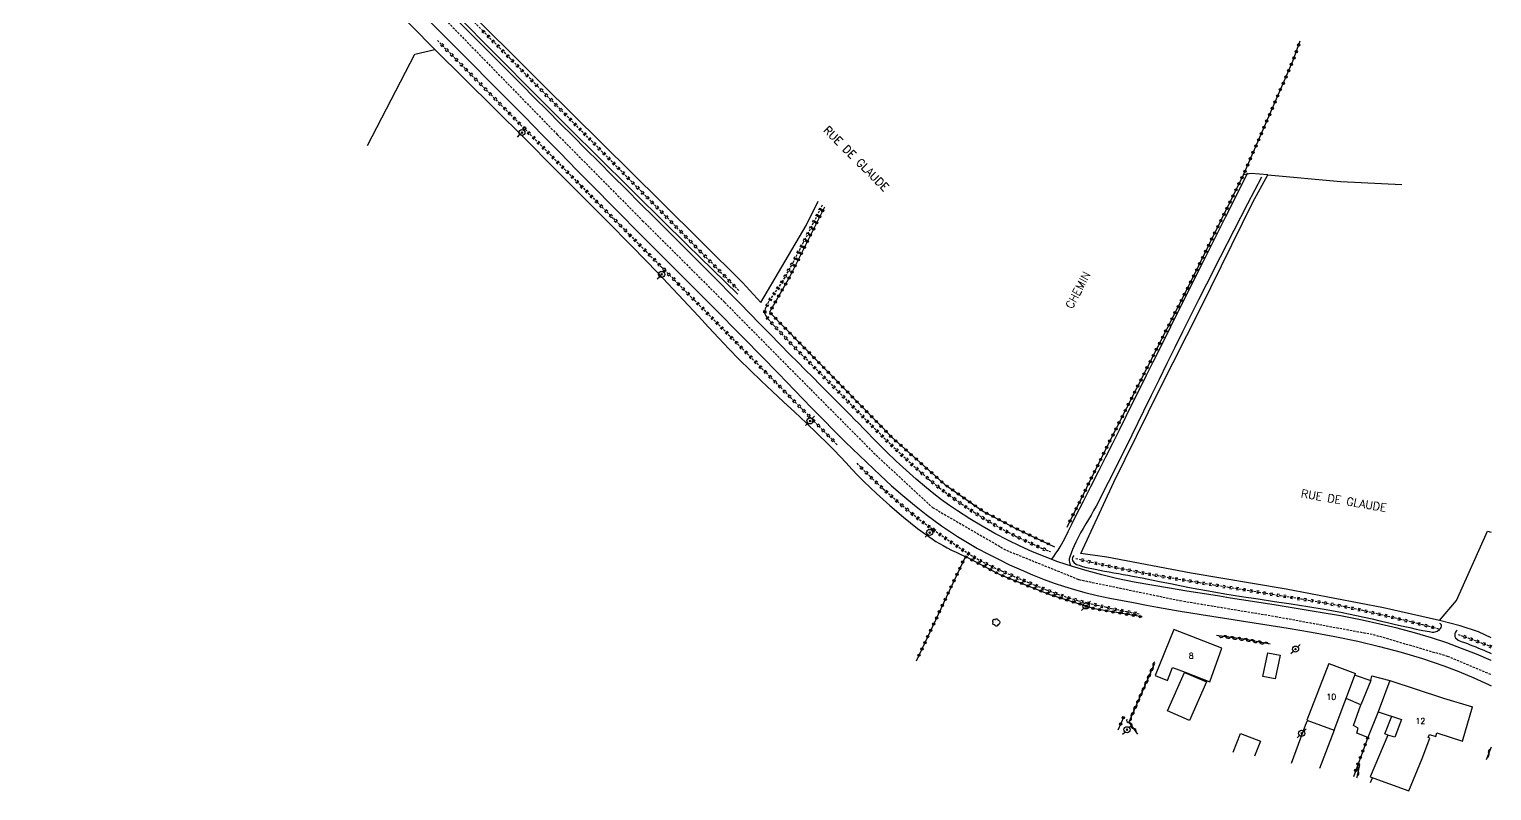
# Model space of a CAD drawing. Header units: millimetres. Extents: x 113000 to 114000, y 148000 to 148862.
# Drawn here: x 113680.3 to 114000.1, y 148337 to 148503.6 of the extents above; entities that cross this region are included whole.
import ezdxf
from ezdxf.enums import TextEntityAlignment as Align

# ---------------------------------------------------------------- set-up
doc = ezdxf.new("R2010")
doc.units = ezdxf.units.MM
doc.linetypes.add('DASHED', pattern=[0.75, 0.5, -0.25])
doc.layers.get('0').update_dxf_attribs({"linetype": 'CONTINUOUS'})
for name, color, linetype in [('W0001', 6, 'DASHED'), ('W0008', 7, 'CONTINUOUS'), ('W0071', 7, 'CONTINUOUS'), ('W0101', 7, 'CONTINUOUS'), ('W0104', 1, 'CONTINUOUS'), ('W0211', 2, 'CONTINUOUS'), ('W0220', 5, 'DASHED'), ('W0300', 7, 'CONTINUOUS'), ('W0310', 3, 'CONTINUOUS'), ('W0323', 7, 'CONTINUOUS'), ('W0330', 7, 'CONTINUOUS'), ('W0473', 7, 'CONTINUOUS'), ('W0989', 7, 'CONTINUOUS'), ('W0991', 7, 'CONTINUOUS')]:
    doc.layers.add(name, color=color, linetype=linetype)
doc.styles.get("Standard").update_dxf_attribs({"font": 'romans.shx', "width": 0.85})

# ---------------------------------------------------------------- blocks, each defined once
blk = doc.blocks.new('T473')
for p, q in [((-0.166667, 0.166667), (0.166667, -0.166667)), ((-0.166667, -0.166667), (0.166667, 0.166667)), ((0.500001, 0.500001), (1.000002, 1.000002)), ((-1.000002, -1.000002), (-0.500001, -0.500001))]:
    blk.add_line(p, q)
blk.add_ellipse((0, 0), major_axis=(0.471405, 0.471405), ratio=1, start_param=5.4977871438, end_param=11.780972451)
blk = doc.blocks.new('T300')
for p, q in [((-0.8, 0.51), (-0.86, 0.34)), ((-0.86, 0.34), (-0.86, 0.17)), ((-0.86, 0.17), (-0.74, 0.06)), ((-0.69, 0.63), (-0.8, 0.51)), ((-0.8, -0.06), (-0.74, 0.06)), ((-0.74, 0.06), (-0.69, 0.11)), ((-0.57, 0.69), (-0.69, 0.63)), ((-0.46, 0.69), (-0.57, 0.69)), ((-0.29, 0.63), (-0.46, 0.69)), ((-0.29, 0.63), (-0.17, 0.74)), ((-0.23, 0.57), (-0.29, 0.63)), ((-0.17, 0.74), (-0.06, 0.8)), ((-0.06, 0.8), (0.06, 0.8)), ((0.06, 0.8), (0.23, 0.74)), ((0.23, 0.74), (0.34, 0.63)), ((0.34, 0.63), (0.4, 0.51)), ((0.46, 0.46), (0.34, 0.46)), ((0.4, 0.51), (0.4, 0.46)), ((0.57, 0.4), (0.46, 0.46)), ((0.57, 0.4), (0.69, 0.29)), ((0.69, 0.29), (0.74, 0.17)), ((0.74, 0.06), (0.69, -0.17)), ((0.74, 0.17), (0.74, 0.06)), ((-0.8, -0.17), (-0.8, -0.06)), ((-0.8, -0.23), (-0.8, -0.17)), ((-0.74, -0.34), (-0.8, -0.23)), ((-0.69, -0.4), (-0.74, -0.34)), ((-0.51, -0.46), (-0.69, -0.4)), ((-0.4, -0.46), (-0.51, -0.46)), ((-0.4, -0.46), (-0.34, -0.46)), ((-0.34, -0.46), (-0.34, -0.4)), ((-0.34, -0.51), (-0.34, -0.46)), ((-0.29, -0.63), (-0.34, -0.51)), ((-0.17, -0.74), (-0.29, -0.63)), ((-0.06, -0.8), (-0.17, -0.74)), ((0.06, -0.8), (-0.06, -0.8)), ((0.17, -0.74), (0.06, -0.8)), ((0.23, -0.69), (0.17, -0.74)), ((0.29, -0.46), (0.23, -0.46)), ((0.29, -0.63), (0.23, -0.69)), ((0.46, -0.4), (0.29, -0.46)), ((0.34, -0.51), (0.29, -0.63)), ((0.34, -0.51), (0.34, -0.46)), ((0.57, -0.34), (0.46, -0.4)), ((0.63, -0.29), (0.57, -0.34)), ((0.69, -0.17), (0.63, -0.29))]:
    blk.add_line(p, q)
blk = doc.blocks.new('t323o')
at = {"color": 0, "linetype": 'Continuous'}
for radius in [0.25, 0.15]:
    blk.add_circle((0, 0), radius, dxfattribs=at)
blk = doc.blocks.new('t220o')
at = {"color": 0, "linetype": 'Continuous'}
for p, q in [((-0.25, 0.25), (0.25, 0.25)), ((-0.25, -0.25), (0.25, -0.25))]:
    blk.add_line(p, q, dxfattribs=at)
blk = doc.blocks.new('t310o')
at = {"color": 0, "linetype": 'Continuous'}
for centre, start, end in [((-0.5, 0.38), 216.8699, 323.1304), ((0.5, -0.37), 36.8699, 143.1303)]:
    blk.add_arc(centre, 0.625, start, end, dxfattribs=at)

msp = doc.modelspace()

# ---------------------------------------------------------------- linework, layer by layer
at = {"layer": 'W0001'}
msp.add_lwpolyline([(113606.08, 148671), (113613.11, 148663.94), (113642.29, 148634.44), (113668.63, 148608.03), (113683.54, 148593.25), (113701.85, 148574.92), (113718.98, 148557.83), (113735.47, 148540.95), (113752.31, 148524.32), (113771.9, 148505.06), (113795.77, 148480.57), (113814.45, 148461.7), (113832.36, 148443.85), (113851.2, 148424.79), (113865.5, 148410.4), (113877.82, 148398.98), (113893.99, 148389.61), (113909.85, 148383.21), (113931.97, 148378.6), (113952.87, 148375.14), (113974.18, 148371.21), (113990.41, 148366.47), (114000, 148362.44)], dxfattribs=at)
at = {"layer": 'W0008'}
for points in [[(113767.26, 148505.9), (113770.56, 148502.62), (113773.85, 148499.33), (113777.14, 148496.04), (113780.99, 148492.16), (113784.83, 148488.28), (113788.66, 148484.39), (113792.49, 148480.5), (113796.32, 148476.6), (113800.15, 148472.71), (113803.98, 148468.82), (113807.82, 148464.93), (113815.04, 148457.66), (113822.26, 148450.39), (113829.49, 148443.12), (113836.71, 148435.85), (113844.08, 148428.33), (113851.41, 148420.74), (113858.82, 148413.24), (113866.44, 148405.95), (113868.88, 148403.74), (113871.36, 148401.59), (113873.88, 148399.49), (113876.46, 148397.45), (113878.12, 148396.18), (113879.81, 148394.95), (113881.54, 148393.76), (113883.29, 148392.62), (113885.48, 148391.29), (113887.7, 148390.02), (113889.96, 148388.8), (113892.24, 148387.64), (113894.71, 148386.44), (113897.21, 148385.31), (113899.74, 148384.23), (113902.29, 148383.23), (113904.48, 148382.44), (113906.68, 148381.7), (113908.9, 148381.03), (113911.13, 148380.41), (113913.88, 148379.74), (113916.64, 148379.16), (113919.41, 148378.63), (113922.18, 148378.1), (113924.62, 148377.63), (113927.07, 148377.18), (113929.53, 148376.75), (113931.98, 148376.32), (113934.3, 148375.94), (113936.61, 148375.57), (113938.93, 148375.21), (113941.25, 148374.86), (113943.56, 148374.5), (113945.88, 148374.14), (113948.2, 148373.77), (113950.51, 148373.39), (113955.6, 148372.54), (113960.7, 148371.7), (113965.79, 148370.78), (113970.85, 148369.71), (113975.6, 148368.56), (113980.33, 148367.3), (113985.02, 148365.91), (113989.66, 148364.35), (113992.96, 148363.09), (113996.22, 148361.73), (113999.44, 148360.26), (114000, 148359.99)], [(114000, 148365.49), (113999.98, 148365.5), (113996.77, 148366.86), (113993.54, 148368.14), (113990.28, 148369.34), (113986.98, 148370.44), (113983.23, 148371.56), (113979.45, 148372.56), (113975.64, 148373.48), (113971.82, 148374.32), (113967.03, 148375.27), (113962.21, 148376.1), (113957.38, 148376.87), (113952.55, 148377.66), (113950.17, 148378.05), (113947.79, 148378.43), (113945.4, 148378.8), (113943.02, 148379.17), (113940.63, 148379.54), (113938.25, 148379.91), (113935.87, 148380.3), (113933.49, 148380.7), (113929.63, 148381.33), (113925.78, 148381.97), (113921.93, 148382.66), (113918.1, 148383.47), (113914.86, 148384.25), (113911.63, 148385.1), (113908.43, 148386.04), (113905.26, 148387.1), (113902.46, 148388.15), (113899.71, 148389.29), (113896.99, 148390.52), (113894.3, 148391.82), (113891.48, 148393.3), (113888.71, 148394.86), (113885.98, 148396.5), (113883.3, 148398.22), (113881.55, 148399.41), (113879.83, 148400.65), (113878.15, 148401.93), (113876.5, 148403.26), (113874.25, 148405.16), (113872.05, 148407.12), (113869.9, 148409.13), (113867.77, 148411.16), (113866.75, 148412.15), (113865.75, 148413.15), (113864.75, 148414.17), (113863.77, 148415.19), (113862.78, 148416.21), (113861.8, 148417.23), (113860.81, 148418.25), (113859.82, 148419.27), (113858.19, 148420.91), (113856.55, 148422.55), (113854.91, 148424.18), (113853.28, 148425.82), (113851.64, 148427.45), (113850, 148429.09), (113848.36, 148430.73), (113846.73, 148432.37), (113844.52, 148434.62), (113842.31, 148436.87), (113840.1, 148439.13), (113837.89, 148441.38), (113835.69, 148443.64), (113833.48, 148445.9), (113831.27, 148448.15), (113829.05, 148450.39), (113826.03, 148453.42), (113823.01, 148456.45), (113819.98, 148459.47), (113816.95, 148462.48), (113813.92, 148465.49), (113810.89, 148468.51), (113807.86, 148471.52), (113804.84, 148474.55), (113802.03, 148477.35), (113799.23, 148480.16), (113796.43, 148482.98), (113793.62, 148485.79), (113790.82, 148488.6), (113788.02, 148491.42), (113785.22, 148494.23), (113782.41, 148497.04), (113779.2, 148500.24), (113775.99, 148503.44), (113772.78, 148506.64)]]:
    msp.add_lwpolyline(points, dxfattribs=at)
at = {"layer": 'W0071'}
for points in [[(113903.85, 148387.61), (113904.35, 148388.28), (113904.84, 148388.97), (113905.31, 148389.67), (113905.75, 148390.39), (113906.68, 148392.04), (113907.53, 148393.74), (113908.36, 148395.44), (113909.21, 148397.13), (113910.85, 148400.36), (113912.49, 148403.59), (113914.13, 148406.82), (113915.76, 148410.05), (113917.25, 148413.02), (113918.73, 148415.99), (113920.21, 148418.96), (113921.68, 148421.94), (113923.16, 148424.91), (113924.63, 148427.89), (113926.11, 148430.86), (113927.59, 148433.83), (113932.38, 148443.42), (113937.18, 148453.01), (113941.98, 148462.59), (113946.79, 148472.16)], [(113949.78, 148471.25), (113946.74, 148465.41), (113943.71, 148459.56), (113940.71, 148453.7), (113937.73, 148447.83), (113935.99, 148444.36), (113934.26, 148440.88), (113932.54, 148437.41), (113930.82, 148433.93), (113929.11, 148430.44), (113927.39, 148426.96), (113925.68, 148423.48), (113923.95, 148420.01), (113921.4, 148414.81), (113918.86, 148409.61), (113916.28, 148404.43), (113913.62, 148399.29), (113913.08, 148398.29), (113912.51, 148397.31), (113911.94, 148396.33), (113911.36, 148395.36), (113910.79, 148394.38), (113910.22, 148393.4), (113909.68, 148392.4), (113909.17, 148391.39), (113908.8, 148390.6), (113908.45, 148389.81), (113908.13, 148389), (113907.86, 148388.17), (113907.8, 148387.97), (113907.75, 148387.76), (113907.71, 148387.55), (113907.71, 148387.33), (113907.78, 148387), (113907.88, 148386.68), (113908.04, 148386.37), (113908.23, 148386.1)]]:
    msp.add_lwpolyline(points, dxfattribs=at)
at = {"layer": 'W0101'}
msp.add_lwpolyline([(113941.14, 148368.19), (113930.6, 148372.27), (113926.53, 148362.22), (113929.23, 148361.11), (113930.35, 148363.99), (113933.06, 148362.94), (113938.47, 148360.82)], close=True, dxfattribs=at)
for points in [[(113964.49, 148364.81), (113959.67, 148352.46), (113965.68, 148350.29), (113970.36, 148362.63)], [(113964.49, 148364.81), (113970.36, 148362.63)], [(113977.84, 148361.1), (113975.26, 148354.3), (113980.43, 148352.61), (113978.95, 148348.72), (113977.39, 148349.17), (113973.58, 148340.03), (113981.97, 148337.01), (113984.89, 148344.1), (113986.57, 148348.51), (113986.26, 148348.69), (113986.51, 148349.29), (113987.89, 148348.85), (113988.13, 148349.69), (113993.76, 148347.84), (113995.89, 148355.34)], [(113977.84, 148361.1), (113989.56, 148357.29), (113995.89, 148355.34)]]:
    msp.add_lwpolyline(points, dxfattribs=at)
at = {"layer": 'W0104'}
for points in [[(113953.83, 148366.67), (113952.78, 148361.49), (113950.11, 148362.03), (113951.15, 148367.21)], [(113937.72, 148360.8), (113934.04, 148352.37), (113929.26, 148354.46), (113932.95, 148362.89)]]:
    msp.add_lwpolyline(points, close=True, dxfattribs=at)
for points in [[(113970.23, 148362.29), (113973.68, 148361.14), (113973.94, 148362.12), (113977.84, 148361.1)], [(113973.68, 148361.14), (113971.52, 148355.82)], [(113975.26, 148354.3), (113973.01, 148348.63), (113970.62, 148349.58), (113970.95, 148350.68), (113969.9, 148351.28), (113971.52, 148355.82), (113968.28, 148357.16)], [(113956.36, 148343.03), (113959.42, 148351.33), (113959.87, 148352.39)], [(113977.39, 148349.17), (113976.78, 148349.49), (113978.29, 148353.31)], [(113943.58, 148345.45), (113945.21, 148349.55), (113949.55, 148347.83)], [(113949.55, 148347.83), (113948.26, 148344.57)], [(113965.68, 148350.29), (113962.46, 148341.87)], [(113973.63, 148338.81), (113974.04, 148339.86)]]:
    msp.add_lwpolyline(points, dxfattribs=at)
at = {"layer": 'W0211'}
for points in [[(113773.53, 148506.91), (113782.36, 148498.02), (113791.19, 148489.13), (113800.05, 148480.27), (113803.32, 148477.02), (113806.59, 148473.77), (113809.87, 148470.53), (113813.15, 148467.29), (113818.68, 148461.86), (113824.21, 148456.43), (113829.75, 148451.01), (113835.3, 148445.6)], [(113769.03, 148499.16), (113775.58, 148492.67), (113782.13, 148486.16), (113788.66, 148479.65), (113795.18, 148473.12), (113800.85, 148467.43), (113806.53, 148461.74), (113812.18, 148456.03), (113817.79, 148450.27), (113820.03, 148447.92), (113822.25, 148445.55), (113824.45, 148443.17), (113826.65, 148440.78), (113828.86, 148438.4), (113831.08, 148436.03), (113833.32, 148433.68), (113835.59, 148431.36), (113837.97, 148428.99), (113840.39, 148426.67), (113842.83, 148424.36), (113845.28, 148422.07), (113847.73, 148419.79), (113850.18, 148417.49), (113852.6, 148415.18), (113855.01, 148412.83), (113856.34, 148411.49), (113857.65, 148410.13), (113858.94, 148408.76), (113860.23, 148407.38), (113861.53, 148406), (113862.85, 148404.65), (113864.19, 148403.32), (113865.57, 148402.02), (113868.49, 148399.4), (113871.48, 148396.85), (113874.56, 148394.4), (113877.74, 148392.08), (113878.54, 148391.56), (113879.36, 148391.08), (113880.2, 148390.62), (113881.04, 148390.17), (113882.02, 148389.66), (113883.01, 148389.17), (113884.01, 148388.7), (113885.02, 148388.24)], [(113908.73, 148388.45), (113908.54, 148388.21), (113908.43, 148387.93), (113908.41, 148387.63), (113908.48, 148387.34), (113908.84, 148386.84), (113909.36, 148386.52), (113909.9, 148386.32), (113910.39, 148386.15), (113911.13, 148385.9), (113911.89, 148385.74), (113912.65, 148385.61), (113913.41, 148385.47), (113914.43, 148385.27), (113915.45, 148385.07), (113916.48, 148384.89), (113917.51, 148384.7), (113918.53, 148384.52), (113919.56, 148384.34), (113920.58, 148384.15), (113921.61, 148383.96), (113923.68, 148383.56), (113925.75, 148383.15), (113927.82, 148382.73), (113929.88, 148382.31), (113931.95, 148381.9), (113934.02, 148381.49), (113936.09, 148381.1), (113938.17, 148380.72), (113941.78, 148380.1), (113945.39, 148379.52), (113949.02, 148378.98), (113952.64, 148378.44), (113956.26, 148377.9), (113959.88, 148377.33), (113963.49, 148376.73), (113967.1, 148376.07), (113968.82, 148375.73), (113970.53, 148375.37), (113972.24, 148374.98), (113973.95, 148374.59), (113975.66, 148374.19), (113977.37, 148373.8), (113979.07, 148373.41), (113980.79, 148373.03), (113982.2, 148372.7), (113983.62, 148372.35), (113985.05, 148372.04), (113986.49, 148371.82), (113986.8, 148371.77), (113987.12, 148371.72), (113987.46, 148371.7), (113987.78, 148371.77), (113987.99, 148371.85), (113988.2, 148371.94), (113988.4, 148372.04), (113988.6, 148372.16), (113988.79, 148372.32), (113988.95, 148372.51), (113989.07, 148372.73), (113989.14, 148372.98), (113989.14, 148373.18), (113989.06, 148373.37), (113988.93, 148373.52), (113988.76, 148373.62)], [(113992.57, 148372.16), (113992.37, 148371.93), (113992.2, 148371.67), (113992.09, 148371.38), (113992.03, 148371.08), (113992.03, 148370.91), (113992.05, 148370.74), (113992.11, 148370.58), (113992.2, 148370.44), (113992.78, 148369.95), (113993.48, 148369.64), (113994.19, 148369.42), (113994.85, 148369.19), (113995.44, 148368.94), (113996.02, 148368.69), (113996.62, 148368.46), (113997.21, 148368.22), (113997.8, 148367.99), (113998.39, 148367.75), (113998.98, 148367.5), (113999.56, 148367.25), (114000, 148367.05)]]:
    msp.add_lwpolyline(points, dxfattribs=at)
at = {"layer": 'W0220'}
for points in [[(113835.49, 148446.42), (113827.51, 148454.53), (113819.53, 148462.65), (113811.54, 148470.76), (113803.55, 148478.86), (113797.56, 148484.94), (113791.56, 148491.02), (113785.57, 148497.1), (113779.56, 148503.17), (113776.76, 148505.99)], [(113769.57, 148501.14), (113776.52, 148494.08), (113783.48, 148487.03), (113790.45, 148479.98), (113797.41, 148472.93), (113800.96, 148469.35), (113804.51, 148465.77), (113808.05, 148462.2), (113811.6, 148458.62), (113815.15, 148455.04), (113818.7, 148451.46), (113822.24, 148447.88), (113825.79, 148444.3), (113833.62, 148436.39), (113841.44, 148428.46), (113849.27, 148420.54), (113857.09, 148412.61)], [(113853.73, 148465.1), (113851.76, 148461.2), (113849.59, 148456.91), (113847.36, 148452.65), (113845.01, 148448.45), (113844.6, 148447.79), (113844.17, 148447.15), (113843.73, 148446.52), (113843.28, 148445.89), (113842.83, 148445.26), (113842.41, 148444.61), (113842.01, 148443.94), (113841.66, 148443.25), (113841.47, 148442.86), (113841.28, 148442.45), (113841.15, 148442.01), (113841.12, 148441.55), (113841.18, 148441.3), (113841.29, 148441.07), (113841.42, 148440.86), (113841.56, 148440.66), (113841.94, 148440.14), (113842.37, 148439.64), (113842.81, 148439.17), (113843.25, 148438.69), (113845.9, 148435.85), (113848.6, 148433.06), (113851.34, 148430.3), (113854.07, 148427.54), (113858.79, 148422.73), (113863.5, 148417.91), (113868.28, 148413.15), (113873.2, 148408.53), (113875.21, 148406.73), (113877.27, 148404.97), (113879.37, 148403.27), (113881.52, 148401.64), (113884.21, 148399.74), (113886.95, 148397.93), (113889.74, 148396.19), (113892.58, 148394.53), (113894.36, 148393.56), (113896.16, 148392.65), (113897.98, 148391.78), (113899.82, 148390.93), (113900.76, 148390.5), (113901.7, 148390.09), (113902.65, 148389.69), (113903.61, 148389.31)], [(113861.26, 148408.67), (113864.13, 148405.81), (113867.08, 148403.04), (113870.11, 148400.35), (113873.22, 148397.75), (113875.58, 148395.9), (113878.01, 148394.13), (113880.47, 148392.41), (113882.96, 148390.72), (113884.25, 148389.85), (113885.55, 148388.99), (113886.87, 148388.16), (113888.22, 148387.38), (113890.57, 148386.18), (113892.96, 148385.08), (113895.38, 148384.03), (113897.8, 148383), (113900.25, 148381.98), (113902.71, 148380.97), (113905.19, 148380.03), (113907.71, 148379.17), (113909.74, 148378.58), (113911.8, 148378.08), (113913.86, 148377.61), (113915.92, 148377.15), (113917, 148376.9), (113918.07, 148376.66), (113919.15, 148376.42), (113920.24, 148376.2), (113921.01, 148376.05), (113921.79, 148375.91), (113922.57, 148375.78), (113923.35, 148375.66)], [(113909.16, 148387.82), (113912.58, 148387.02), (113916.01, 148386.26), (113919.45, 148385.54), (113922.89, 148384.86), (113926.17, 148384.26), (113929.45, 148383.68), (113932.74, 148383.13), (113936.02, 148382.6), (113939.31, 148382.07), (113942.6, 148381.55), (113945.89, 148381.02), (113949.18, 148380.48), (113953.86, 148379.72), (113958.54, 148378.98), (113963.22, 148378.2), (113967.88, 148377.33), (113971.89, 148376.49), (113975.89, 148375.57), (113979.88, 148374.62), (113983.87, 148373.64), (113985.02, 148373.35), (113986.18, 148373.06), (113987.33, 148372.75), (113988.48, 148372.44)], [(113992.76, 148371.18), (113994.18, 148370.7), (113995.58, 148370.21), (113996.98, 148369.7), (113998.37, 148369.17), (114000, 148368.53)]]:
    msp.add_lwpolyline(points, dxfattribs=at)
at = {"layer": 'W0310'}
for points in [[(113951.68, 148369.05), (113946.35, 148370.06), (113939.96, 148370.96)], [(113926.38, 148364.88), (113920.77, 148352), (113922.67, 148349.42)], [(114000, 148346.56), (113998.93, 148343.79)], [(113970.63, 148339.81), (113970.68, 148339.96), (113971.3, 148342.73)]]:
    msp.add_lwpolyline(points, dxfattribs=at)
at = {"layer": 'W0323'}
for points in [[(113907.26, 148394.69), (113915.88, 148412.05), (113933.58, 148446.87), (113945.82, 148471.73), (113956.64, 148496.62), (113958.23, 148501.01)], [(113854.21, 148464.64), (113846.57, 148449.38), (113842.22, 148441.68), (113869.01, 148414.25), (113880.51, 148404), (113888.96, 148398.1), (113896.39, 148394.24), (113904.49, 148390.38)], [(113923.71, 148375.03), (113913.28, 148376.8), (113903.58, 148379.9), (113892.76, 148384.19), (113885.02, 148388.24), (113874.26, 148365.32)], [(113919.65, 148353.21), (113918.39, 148350.23)], [(113973.01, 148348.63), (113969.87, 148340.06)]]:
    msp.add_lwpolyline(points, dxfattribs=at)
at = {"layer": 'W0330'}
for points in [[(113702.58, 148583.59), (113714.59, 148571.2), (113731.49, 148553.53), (113755.07, 148529.53), (113773.8, 148510.23), (113792.63, 148491.42), (113818.48, 148465.8), (113836.27, 148448.17), (113840.33, 148443.83), (113850.18, 148460.67), (113852.82, 148465.99)], [(113706.37, 148561.11), (113724.22, 148543.42), (113740.55, 148527.04), (113758.86, 148509.45), (113769.03, 148499.16)], [(113754.3, 148478.11), (113764.65, 148498.09), (113769.03, 148499.16)], [(113915.95, 148388.08), (113910.24, 148388.88), (113917.51, 148404.53), (113927.48, 148424.74), (113936.47, 148442.46), (113947.88, 148465.73), (113951.18, 148471.76), (113947.49, 148472.02), (113945.82, 148471.73)], [(113951.18, 148471.76), (113967.11, 148470.27), (113980.44, 148469.63)], [(113988.68, 148374.25), (113992.4, 148378.64), (113999.23, 148393.81), (114000, 148393.6)], [(114000, 148370.47), (113997.23, 148371.79), (113993.24, 148373.11), (113988.68, 148374.25), (113976.49, 148377.04), (113955.15, 148381.11), (113934.37, 148384.57), (113915.95, 148388.08)]]:
    msp.add_lwpolyline(points, dxfattribs=at)

# ---------------------------------------------------------------- block references
at = {"layer": 'W0220'}
for p, rotation in [((113779.68, 148503.04), 134.6949640270665), ((113780.74, 148501.98), 134.6949640270665), ((113781.79, 148500.91), 134.6949640270665), ((113770.61, 148500.08), 314.6025161565441), ((113771.66, 148499.01), 314.6025161565441), ((113772.72, 148497.94), 314.6025161565441), ((113782.85, 148499.84), 134.6949640270665), ((113783.9, 148498.78), 134.6949640270665), ((113784.96, 148497.71), 134.6949640270665), ((113773.77, 148496.87), 314.6025161565441), ((113774.82, 148495.81), 314.6025161565441), ((113775.87, 148494.74), 314.6025161565441), ((113786.01, 148496.64), 134.6367543926881), ((113787.07, 148495.58), 134.6367543926881), ((113788.12, 148494.51), 134.6367543926881), ((113776.93, 148493.67), 314.6276356822147), ((113777.98, 148492.6), 314.6276356822147), ((113779.04, 148491.54), 314.6276356822147), ((113789.18, 148493.44), 134.6367543926881), ((113790.23, 148492.37), 134.6367543926881), ((113791.28, 148491.31), 134.6367543926881), ((113780.09, 148490.47), 314.6276356822147), ((113781.14, 148489.4), 314.6276356822147), ((113782.2, 148488.33), 314.6276356822147), ((113792.34, 148490.24), 134.6018930901669), ((113793.39, 148489.17), 134.6018930901669), ((113794.44, 148488.1), 134.6018930901669), ((113783.25, 148487.26), 314.6276356822147), ((113784.3, 148486.2), 314.6527537029743), ((113785.36, 148485.13), 314.6527537029743), ((113795.5, 148487.03), 134.6018930901669), ((113796.55, 148485.97), 134.6018930901669), ((113797.6, 148484.9), 134.5903801537519), ((113786.41, 148484.06), 314.6527537029743), ((113787.47, 148483), 314.6527537029743), ((113788.52, 148481.93), 314.6527537029743), ((113798.66, 148483.83), 134.5903801537519), ((113799.71, 148482.76), 134.5903801537519), ((113800.76, 148481.69), 134.5903801537519), ((113789.58, 148480.86), 314.6527537029743), ((113790.63, 148479.8), 314.6778702183741), ((113791.68, 148478.73), 314.6778702183741), ((113801.82, 148480.63), 134.5903801537519), ((113802.87, 148479.56), 134.5903801537519), ((113803.92, 148478.49), 134.5790802344488), ((113792.74, 148477.66), 314.6778702183741), ((113793.79, 148476.6), 314.6778702183741), ((113794.85, 148475.53), 314.6778702183741), ((113804.97, 148477.42), 134.5790802344488), ((113806.03, 148476.35), 134.5790802344488), ((113807.08, 148475.28), 134.5790802344488), ((113795.9, 148474.46), 314.6778702183741), ((113796.96, 148473.4), 314.6778702183741), ((113798.01, 148472.33), 314.706404184852), ((113808.13, 148474.22), 134.5790802344488), ((113809.19, 148473.15), 134.5790802344488), ((113810.24, 148472.08), 134.5790802344488), ((113799.07, 148471.26), 314.706404184852), ((113800.12, 148470.2), 314.706404184852), ((113801.18, 148469.13), 314.7347328478539), ((113811.29, 148471.01), 134.5790802344488), ((113812.34, 148469.94), 134.5583204513386), ((113813.4, 148468.87), 134.5583204513386), ((113802.23, 148468.07), 314.7347328478539), ((113803.29, 148467), 314.7347328478539), ((113804.35, 148465.93), 314.7347328478539), ((113814.45, 148467.8), 134.5583204513386), ((113815.5, 148466.73), 134.5583204513386), ((113816.55, 148465.67), 134.5583204513386), ((113805.4, 148464.87), 314.7543139021113), ((113806.46, 148463.8), 314.7543139021113), ((113807.51, 148462.74), 314.7543139021113), ((113817.61, 148464.6), 134.5583204513386), ((113818.66, 148463.53), 134.5583204513386), ((113819.71, 148462.46), 134.5375566763378), ((113852.56, 148462.79), 243.1514203529143), ((113853.24, 148464.13), 243.1514203529143), ((113808.57, 148461.67), 314.7651473441308), ((113809.63, 148460.61), 314.7651473441308), ((113810.68, 148459.54), 314.7651473441308), ((113820.76, 148461.39), 134.5375566763378), ((113821.82, 148460.32), 134.5375566763378), ((113822.87, 148459.25), 134.5375566763378), ((113851.21, 148460.12), 243.1655531507158), ((113851.89, 148461.46), 243.1514203529143), ((113811.74, 148458.48), 314.7654086000871), ((113812.8, 148457.41), 314.7654086000871), ((113813.85, 148456.35), 314.7654086000871), ((113823.92, 148458.18), 134.5375566763378), ((113824.97, 148457.11), 134.5375566763378), ((113826.02, 148456.04), 134.5375566763378), ((113849.17, 148456.11), 242.3697149080563), ((113849.86, 148457.44), 243.1655531507158), ((113850.53, 148458.78), 243.1655531507158), ((113814.91, 148455.28), 314.7654086000871), ((113815.96, 148454.22), 314.7550976686887), ((113817.02, 148453.15), 314.7550976686887), ((113827.08, 148454.98), 134.5375566763378), ((113828.13, 148453.91), 134.5167889092641), ((113829.18, 148452.84), 134.5167889092641), ((113847.78, 148453.45), 242.3697149080563), ((113848.47, 148454.78), 242.3697149080563), ((113818.08, 148452.09), 314.7550976686887), ((113819.13, 148451.02), 314.7360391243338), ((113820.19, 148449.96), 314.7360391243338), ((113830.23, 148451.77), 134.5167889092641), ((113831.28, 148450.7), 134.5167889092641), ((113832.33, 148449.63), 134.5167889092641), ((113846.33, 148450.82), 240.7648308291504), ((113847.07, 148452.13), 240.7648308291504), ((113821.24, 148448.89), 314.7360391243338), ((113822.3, 148447.83), 314.7082329690696), ((113823.36, 148446.76), 314.7082329690696), ((113833.39, 148448.56), 134.5167889092641), ((113834.44, 148447.49), 134.5167889092641), ((113844.03, 148446.95), 234.7960149988887), ((113844.86, 148448.21), 238.4516675435766), ((113845.6, 148449.51), 240.7648308291504), ((113824.41, 148445.69), 314.7082329690696), ((113825.47, 148444.63), 314.7082329690696), ((113826.52, 148443.56), 314.6804812050403), ((113842.33, 148444.48), 239.3511391428712), ((113843.17, 148445.73), 235.0233120792661), ((113827.58, 148442.5), 314.6804812050403), ((113828.63, 148441.43), 314.6804812050403), ((113829.69, 148440.36), 314.6804812050403), ((113841.14, 148441.76), 266.4921063246646), ((113841.62, 148443.17), 244.1799236675076), ((113841.73, 148440.43), 306.1298813511174), ((113830.74, 148439.3), 314.6804812050403), ((113831.79, 148438.23), 314.6804812050403), ((113832.85, 148437.16), 314.6804812050403), ((113842.7, 148439.29), 312.9468505162645), ((113843.72, 148438.19), 313.0316632620465), ((113844.74, 148437.09), 313.0316632620465), ((113833.9, 148436.1), 314.6564065009526), ((113834.96, 148435.03), 314.6564065009526), ((113836.01, 148433.96), 314.6564065009526), ((113845.76, 148436), 313.0316632620465), ((113846.81, 148434.92), 314.0972757302694), ((113847.85, 148433.84), 314.0972757302694), ((113837.07, 148432.89), 314.6564065009526), ((113838.12, 148431.83), 314.6564065009526), ((113839.18, 148430.76), 314.6564065009526), ((113848.9, 148432.76), 314.6621147213799), ((113849.95, 148431.7), 314.6621147213799), ((113851.01, 148430.63), 314.6621147213799), ((113840.23, 148429.69), 314.6564065009526), ((113841.28, 148428.63), 314.6564065009526), ((113842.34, 148427.56), 314.6323300842139), ((113852.06, 148429.56), 314.7259286969588), ((113853.12, 148428.5), 314.7259286969588), ((113854.17, 148427.43), 314.4359816468337), ((113843.39, 148426.49), 314.6323300842139), ((113844.45, 148425.42), 314.6323300842139), ((113845.5, 148424.36), 314.6323300842139), ((113855.22, 148426.36), 314.4359816468337), ((113856.27, 148425.29), 314.4359816468337), ((113857.32, 148424.22), 314.4359816468337), ((113846.55, 148423.29), 314.6323300842139), ((113847.61, 148422.22), 314.6323300842139), ((113848.66, 148421.15), 314.6323300842139), ((113858.37, 148423.15), 314.4359816468337), ((113859.42, 148422.08), 314.3572596000814), ((113860.47, 148421), 314.3572596000814), ((113849.71, 148420.09), 314.608251954581), ((113850.77, 148419.02), 314.608251954581), ((113851.82, 148417.95), 314.608251954581), ((113861.52, 148419.93), 314.3572596000814), ((113862.57, 148418.86), 314.3572596000814), ((113863.62, 148417.79), 315.1395124912524), ((113852.87, 148416.88), 314.608251954581), ((113853.93, 148415.82), 314.608251954581), ((113854.98, 148414.75), 314.608251954581), ((113864.68, 148416.73), 315.1395124912524), ((113865.74, 148415.67), 315.1395124912524), ((113866.81, 148414.61), 315.1395124912524), ((113856.03, 148413.68), 314.608251954581), ((113867.87, 148413.56), 315.1395124912524), ((113868.95, 148412.52), 316.7817129304053), ((113870.05, 148411.49), 316.7817129304053), ((113871.14, 148410.46), 316.7817129304053), ((113872.23, 148409.44), 316.7817129304053), ((113873.33, 148408.41), 318.2890653542861), ((113862.33, 148407.61), 315.1278847459981), ((113863.39, 148406.55), 315.1278847459981), ((113864.46, 148405.5), 316.7703199020262), ((113874.45, 148407.41), 318.2890653542861), ((113875.57, 148406.42), 319.4508443355163), ((113876.71, 148405.45), 319.4508443355163), ((113865.56, 148404.48), 316.7703199020262), ((113866.65, 148403.45), 316.7703199020262), ((113867.76, 148402.44), 318.412755000962), ((113877.87, 148404.49), 320.9637224570185), ((113879.03, 148403.54), 320.9637224570185), ((113880.22, 148402.63), 322.8273689534899), ((113881.41, 148401.72), 322.8273689534899), ((113868.88, 148401.44), 318.412755000962), ((113870, 148400.45), 318.412755000962), ((113871.15, 148399.48), 320.0551900432226), ((113872.3, 148398.52), 320.0551900432226), ((113882.64, 148400.85), 324.7492359591256), ((113883.86, 148399.98), 324.7492359591256), ((113885.1, 148399.15), 326.5276831351708), ((113873.46, 148397.56), 321.9553722261405), ((113874.64, 148396.64), 321.9553722261405), ((113875.83, 148395.72), 323.8501436961729), ((113886.36, 148398.32), 326.5276831351708), ((113887.62, 148397.51), 328.1698891744249), ((113888.89, 148396.72), 328.1698891744249), ((113890.17, 148395.94), 329.6757999323394), ((113877.04, 148394.84), 323.8501436961729), ((113878.25, 148393.96), 325.1093244998184), ((113879.48, 148393.1), 325.1093244998184), ((113880.71, 148392.24), 325.7320106279683), ((113891.47, 148395.18), 329.6757999323394), ((113892.77, 148394.43), 331.4184473408437), ((113894.08, 148393.71), 331.4184473408437), ((113895.42, 148393.03), 333.2113747347071), ((113896.76, 148392.36), 334.4175862825668), ((113881.95, 148391.4), 325.7320106279683), ((113883.19, 148390.56), 325.9892973685945), ((113884.44, 148389.72), 326.5132043024086), ((113885.69, 148388.9), 327.9230572506154), ((113898.12, 148391.72), 335.0363441374892), ((113899.48, 148391.09), 335.0363441374892), ((113900.84, 148390.46), 336.5013884096509), ((113902.22, 148389.87), 337.3530549426801), ((113886.97, 148388.1), 330.216897612711), ((113888.27, 148387.36), 332.8834197143912), ((113889.6, 148386.68), 332.8834197143912), ((113890.95, 148386.01), 335.1837964286126), ((113910.62, 148387.48), 346.8419889530227), ((113912.08, 148387.14), 346.8419889530227), ((113913.55, 148386.81), 347.513032829631), ((113915.01, 148386.48), 347.513032829631), ((113916.48, 148386.16), 348.1840767180955), ((113917.94, 148385.86), 348.1840767180955), ((113892.31, 148385.38), 335.1837964286126), ((113893.68, 148384.77), 336.5837001745178), ((113895.05, 148384.17), 336.5837001745178), ((113896.43, 148383.58), 337.081112983354), ((113897.82, 148383), 337.2439589314878), ((113919.41, 148385.55), 348.1840767180955), ((113920.88, 148385.26), 348.8551206161189), ((113922.36, 148384.97), 348.8551206161189), ((113923.83, 148384.69), 349.4942510237273), ((113925.3, 148384.42), 349.4942510237273), ((113926.78, 148384.15), 350.0513902924126), ((113928.26, 148383.89), 350.0513902924126), ((113929.74, 148383.63), 350.4876259552189), ((113931.21, 148383.38), 350.4876259552189), ((113932.69, 148383.14), 350.4876259552189), ((113934.17, 148382.9), 350.8029466889972), ((113935.66, 148382.66), 350.8029466889972), ((113899.2, 148382.42), 337.2439589314878), ((113900.58, 148381.84), 337.7806094291278), ((113901.97, 148381.27), 337.7806094291278), ((113903.37, 148380.72), 339.1206234447405), ((113904.77, 148380.19), 339.1206234447405), ((113906.18, 148379.69), 341.2624695592325), ((113937.14, 148382.42), 350.9648247980637), ((113938.62, 148382.18), 350.9648247980637), ((113940.1, 148381.95), 350.973235204742), ((113941.58, 148381.71), 350.973235204742), ((113943.06, 148381.48), 350.8606642076189), ((113944.54, 148381.24), 350.8606642076189), ((113946.02, 148381), 350.627114731306), ((113947.5, 148380.76), 350.627114731306), ((113948.98, 148380.51), 350.627114731306), ((113950.46, 148380.27), 350.7529577744534), ((113951.94, 148380.03), 350.7529577744534), ((113953.43, 148379.79), 350.7529577744534), ((113954.91, 148379.55), 351.0024395158543), ((113956.39, 148379.32), 351.0024395158543), ((113907.6, 148379.21), 341.2624695592325), ((113909.04, 148378.79), 343.8962695624727), ((113910.49, 148378.4), 346.194420622303), ((113911.95, 148378.05), 347.2965221914478), ((113913.41, 148377.72), 347.2965221914478), ((113914.88, 148377.38), 347.1997733185395), ((113916.34, 148377.05), 347.0136072848069), ((113917.8, 148376.72), 347.3157209492746), ((113919.27, 148376.4), 348.4939746149014), ((113920.74, 148376.11), 349.1804507478741), ((113957.87, 148379.08), 351.0024395158543), ((113959.35, 148378.84), 350.5625128358793), ((113960.83, 148378.6), 350.5625128358793), ((113962.31, 148378.35), 350.5625128358793), ((113963.79, 148378.09), 349.4335485522083), ((113965.26, 148377.82), 349.4335485522083), ((113966.74, 148377.54), 349.4335485522083), ((113968.21, 148377.26), 348.1452979296561), ((113969.68, 148376.95), 348.1452979296561), ((113971.15, 148376.64), 348.1452979296561), ((113972.61, 148376.32), 347.139718767042), ((113922.21, 148375.84), 350.3982947176543), ((113974.07, 148375.99), 347.139718767042), ((113975.54, 148375.66), 347.139718767042), ((113976.99, 148375.31), 346.5119123781234), ((113978.45, 148374.96), 346.5119123781234), ((113979.91, 148374.61), 346.2620378766004), ((113981.37, 148374.25), 346.2620378766004), ((113982.83, 148373.9), 346.2620378766004), ((113984.28, 148373.54), 346.0155639308943), ((113985.74, 148373.17), 345.615867147294), ((113987.19, 148372.79), 345.2161695984884), ((113994.19, 148370.7), 340.6911731788014), ((113995.6, 148370.2), 339.9493907289938), ((113997.01, 148369.69), 339.2076087304512), ((113998.41, 148369.15), 338.4658266641626), ((113999.81, 148368.6), 338.4658266641626)]:
    msp.add_blockref('t220o', p, dxfattribs=dict(at, rotation=rotation))
at = {"layer": 'W0300'}
msp.add_blockref('T300', (113891.82, 148373.79), dxfattribs=at)
at = {"layer": 'W0310'}
for p, rotation in [((113941.44, 148370.75), 171.9741150517716), ((113942.93, 148370.54), 171.9741150517716), ((113944.41, 148370.33), 171.9741150517716), ((113945.9, 148370.12), 171.9741150517716), ((113947.38, 148369.86), 169.2837956404846), ((113948.85, 148369.59), 169.2837956404846), ((113950.32, 148369.31), 169.2837956404846), ((113925.48, 148362.81), 246.4509973385637), ((113926.08, 148364.19), 246.4509973385637), ((113924.29, 148360.06), 246.4509973385637), ((113924.89, 148361.44), 246.4509973385637), ((113923.09, 148357.31), 246.4509973385637), ((113923.69, 148358.69), 246.4509973385637), ((113921.29, 148353.19), 246.4509973385637), ((113921.89, 148354.56), 246.4509973385637), ((113922.49, 148355.94), 246.4509973385637), ((113920.9, 148351.84), 306.3474582089485), ((113921.78, 148350.63), 306.3474582089485), ((113999.47, 148345.19), 248.8059435185325), ((113970.97, 148341.27), 77.29153420813738)]:
    msp.add_blockref('t310o', p, dxfattribs=dict(at, rotation=rotation))
at = {"layer": 'W0323'}
for p, rotation in [((113957.39, 148498.69), 70.14884992289049), ((113957.9, 148500.1), 70.14884992289049), ((113955.73, 148494.51), 66.50000293151493), ((113956.33, 148495.89), 66.50000293151493), ((113956.88, 148497.28), 70.14884992289049), ((113954.53, 148491.76), 66.50000293151493), ((113955.13, 148493.14), 66.50000293151493), ((113953.34, 148489.01), 66.50000293151493), ((113953.93, 148490.39), 66.50000293151493), ((113951.54, 148484.88), 66.50000293151493), ((113952.14, 148486.26), 66.50000293151493), ((113952.74, 148487.63), 66.50000293151493), ((113950.35, 148482.13), 66.50000293151493), ((113950.94, 148483.51), 66.50000293151493), ((113949.15, 148479.38), 66.50000293151493), ((113949.75, 148480.76), 66.50000293151493), ((113947.35, 148475.25), 66.50000293151493), ((113947.95, 148476.63), 66.50000293151493), ((113948.55, 148478.01), 66.50000293151493), ((113946.16, 148472.5), 66.50000293151493), ((113946.76, 148473.88), 66.50000293151493), ((113944.87, 148469.8), 63.78722369381057), ((113945.53, 148471.14), 63.78722369381057), ((113942.88, 148465.76), 63.78722369381057), ((113943.54, 148467.1), 63.78722369381057), ((113944.21, 148468.45), 63.78722369381057), ((113853.18, 148462.57), 243.3935923921589), ((113853.85, 148463.91), 243.3935923921589), ((113941.56, 148463.07), 63.78722369381057), ((113942.22, 148464.41), 63.78722369381057), ((113851.83, 148459.89), 243.3935923921589), ((113852.51, 148461.23), 243.3935923921589), ((113940.23, 148460.37), 63.78722369381057), ((113940.89, 148461.72), 63.78722369381057), ((113850.49, 148457.2), 243.3935923921589), ((113851.16, 148458.54), 243.3935923921589), ((113938.24, 148456.34), 63.78722369381057), ((113938.91, 148457.68), 63.78722369381057), ((113939.57, 148459.03), 63.78722369381057), ((113848.47, 148453.18), 243.3935923921589), ((113849.15, 148454.52), 243.3935923921589), ((113849.82, 148455.86), 243.3935923921589), ((113936.92, 148453.65), 63.78722369381057), ((113937.58, 148454.99), 63.78722369381057), ((113847.13, 148450.5), 243.3935923921589), ((113847.8, 148451.84), 243.3935923921589), ((113934.93, 148449.61), 63.78722369381057), ((113935.59, 148450.95), 63.78722369381057), ((113936.26, 148452.3), 63.78722369381057), ((113844.97, 148446.55), 240.5057274034648), ((113845.71, 148447.86), 240.5057274034648), ((113846.45, 148449.16), 240.5057274034648), ((113933.61, 148446.92), 63.78722369381057), ((113934.27, 148448.26), 63.78722369381057), ((113843.49, 148443.94), 240.5057274034648), ((113844.23, 148445.25), 240.5057274034648), ((113932.25, 148444.24), 63.0498820592646), ((113932.93, 148445.58), 63.0498820592646), ((113842.5, 148441.39), 314.325963102009), ((113842.76, 148442.63), 240.5057274034648), ((113843.55, 148440.32), 314.325963102009), ((113930.21, 148440.23), 63.0498820592646), ((113930.89, 148441.57), 63.0498820592646), ((113931.57, 148442.91), 63.0498820592646), ((113844.59, 148439.25), 314.325963102009), ((113845.64, 148438.17), 314.325963102009), ((113846.69, 148437.1), 314.325963102009), ((113928.85, 148437.56), 63.0498820592646), ((113929.53, 148438.89), 63.0498820592646), ((113847.74, 148436.03), 314.325963102009), ((113848.79, 148434.95), 314.325963102009), ((113849.83, 148433.88), 314.325963102009), ((113927.49, 148434.88), 63.0498820592646), ((113928.17, 148436.22), 63.0498820592646), ((113850.88, 148432.81), 314.325963102009), ((113851.93, 148431.73), 314.325963102009), ((113852.98, 148430.66), 314.325963102009), ((113925.45, 148430.87), 63.0498820592646), ((113926.13, 148432.21), 63.0498820592646), ((113926.81, 148433.55), 63.0498820592646), ((113854.03, 148429.59), 314.325963102009), ((113855.08, 148428.51), 314.325963102009), ((113856.12, 148427.44), 314.325963102009), ((113924.09, 148428.2), 63.0498820592646), ((113924.77, 148429.53), 63.0498820592646), ((113857.17, 148426.37), 314.325963102009), ((113858.22, 148425.3), 314.325963102009), ((113859.27, 148424.22), 314.325963102009), ((113922.05, 148424.19), 63.0498820592646), ((113922.73, 148425.52), 63.0498820592646), ((113923.41, 148426.86), 63.0498820592646), ((113860.32, 148423.15), 314.325963102009), ((113861.36, 148422.08), 314.325963102009), ((113862.41, 148421), 314.325963102009), ((113920.69, 148421.51), 63.0498820592646), ((113921.37, 148422.85), 63.0498820592646), ((113863.46, 148419.93), 314.325963102009), ((113864.51, 148418.86), 314.325963102009), ((113865.56, 148417.78), 314.325963102009), ((113919.33, 148418.84), 63.0498820592646), ((113920.01, 148420.18), 63.0498820592646), ((113866.6, 148416.71), 314.325963102009), ((113867.65, 148415.64), 314.325963102009), ((113868.7, 148414.56), 314.325963102009), ((113917.29, 148414.83), 63.0498820592646), ((113917.97, 148416.16), 63.0498820592646), ((113918.65, 148417.5), 63.0498820592646), ((113869.8, 148413.54), 318.316106647701), ((113870.92, 148412.55), 318.316106647701), ((113872.04, 148411.55), 318.316106647701), ((113915.93, 148412.15), 63.0498820592646), ((113916.61, 148413.49), 63.0498820592646), ((113873.16, 148410.55), 318.316106647701), ((113874.28, 148409.55), 318.316106647701), ((113875.4, 148408.56), 318.316106647701), ((113913.93, 148408.12), 63.59090567015731), ((113914.6, 148409.47), 63.59090567015731), ((113915.26, 148410.81), 63.59090567015731), ((113876.52, 148407.56), 318.316106647701), ((113877.64, 148406.56), 318.316106647701), ((113878.76, 148405.56), 318.316106647701), ((113912.59, 148405.44), 63.59090567015731), ((113913.26, 148406.78), 63.59090567015731), ((113879.88, 148404.57), 318.316106647701), ((113881.05, 148403.63), 325.0639985181482), ((113882.28, 148402.77), 325.0639985181482), ((113883.51, 148401.91), 325.0639985181482), ((113911.26, 148402.75), 63.59090567015731), ((113911.93, 148404.09), 63.59090567015731), ((113884.74, 148401.05), 325.0639985181482), ((113885.97, 148400.19), 325.0639985181482), ((113887.2, 148399.33), 325.0639985181482), ((113888.43, 148398.48), 325.0639985181482), ((113909.26, 148398.72), 63.59090567015731), ((113909.93, 148400.06), 63.59090567015731), ((113910.59, 148401.41), 63.59090567015731), ((113889.71, 148397.71), 332.498116349822), ((113891.04, 148397.02), 332.498116349822), ((113892.38, 148396.33), 332.498116349822), ((113893.71, 148395.63), 332.498116349822), ((113907.92, 148396.03), 63.59090567015731), ((113908.59, 148397.37), 63.59090567015731), ((113895.04, 148394.94), 332.498116349822), ((113896.37, 148394.25), 332.498116349822), ((113897.72, 148393.6), 334.5369293772055), ((113899.07, 148392.96), 334.5369293772055), ((113900.43, 148392.31), 334.5369293772055), ((113901.78, 148391.67), 334.5369293772055), ((113903.14, 148391.02), 334.5369293772055), ((113883.82, 148385.69), 244.8721047013441), ((113884.46, 148387.04), 244.8721047013441), ((113885.17, 148388.16), 152.355960425977), ((113886.5, 148387.47), 152.355960425977), ((113887.83, 148386.77), 152.355960425977), ((113889.16, 148386.07), 152.355960425977), ((113882.55, 148382.97), 244.8721047013441), ((113883.18, 148384.33), 244.8721047013441), ((113890.49, 148385.38), 152.355960425977), ((113891.82, 148384.68), 152.355960425977), ((113893.17, 148384.03), 158.3988702315999), ((113894.56, 148383.47), 158.3988702315999), ((113895.96, 148382.92), 158.3988702315999), ((113881.27, 148380.25), 244.8721047013441), ((113881.91, 148381.61), 244.8721047013441), ((113897.35, 148382.37), 158.3988702315999), ((113898.75, 148381.82), 158.3988702315999), ((113900.14, 148381.27), 158.3988702315999), ((113901.53, 148380.71), 158.3988702315999), ((113902.93, 148380.16), 158.3988702315999), ((113904.34, 148379.66), 162.23176793528), ((113879.36, 148376.18), 244.8721047013441), ((113880, 148377.54), 244.8721047013441), ((113880.63, 148378.9), 244.8721047013441), ((113905.77, 148379.2), 162.23176793528), ((113907.2, 148378.74), 162.23176793528), ((113908.63, 148378.29), 162.23176793528), ((113910.06, 148377.83), 162.23176793528), ((113911.48, 148377.37), 162.23176793528), ((113912.91, 148376.91), 162.23176793528), ((113914.38, 148376.61), 170.3781891357058), ((113915.86, 148376.36), 170.3781891357058), ((113917.34, 148376.11), 170.3781891357058), ((113878.09, 148373.46), 244.8721047013441), ((113878.72, 148374.82), 244.8721047013441), ((113918.81, 148375.86), 170.3781891357058), ((113920.29, 148375.61), 170.3781891357058), ((113921.77, 148375.36), 170.3781891357058), ((113923.25, 148375.1), 170.3781891357058), ((113876.81, 148370.75), 244.8721047013441), ((113877.45, 148372.11), 244.8721047013441), ((113874.9, 148366.67), 244.8721047013441), ((113875.54, 148368.03), 244.8721047013441), ((113876.18, 148369.39), 244.8721047013441), ((113918.98, 148351.61), 247.0712714841245), ((113919.56, 148353), 247.0712714841245), ((113972.97, 148348.51), 249.8497960102311), ((113971.42, 148344.28), 249.8497960102311), ((113971.94, 148345.69), 249.8497960102311), ((113972.45, 148347.1), 249.8497960102311), ((113970.39, 148341.47), 249.8497960102311), ((113970.9, 148342.88), 249.8497960102311)]:
    msp.add_blockref('t323o', p, dxfattribs=dict(at, rotation=rotation))
at = {"layer": 'W0473'}
for p in [(113788.06, 148480.99), (113818.61, 148449.95), (113851.05, 148417.92), (113877.23, 148393.5), (113911.41, 148377.45), (113957.22, 148368), (113920.38, 148350.36), (113958.56, 148349.57)]:
    msp.add_blockref('T473', p, dxfattribs=at)

# ---------------------------------------------------------------- texts
at = {"layer": 'W0989'}
for s, rotation, p in [('RUE DE GLAUDE', 315.1035, (113853.85, 148481.35)), ('CHEMIN', 62.171, (113908.37, 148442.25)), ('RUE DE GLAUDE', 350.2494, (113958.33, 148401.22))]:
    msp.add_text(s, height=1.75, rotation=rotation, dxfattribs=at).set_placement(p)
at = {"layer": 'W0991'}
for s, p in [('8', (113934.41, 148366.54)), ('10', (113965.04, 148357.55)), ('12', (113984.53, 148352.28))]:
    msp.add_text(s, height=1.25, dxfattribs=at).set_placement(p, align=Align.MIDDLE_CENTER)

doc.saveas('drawing.dxf')
